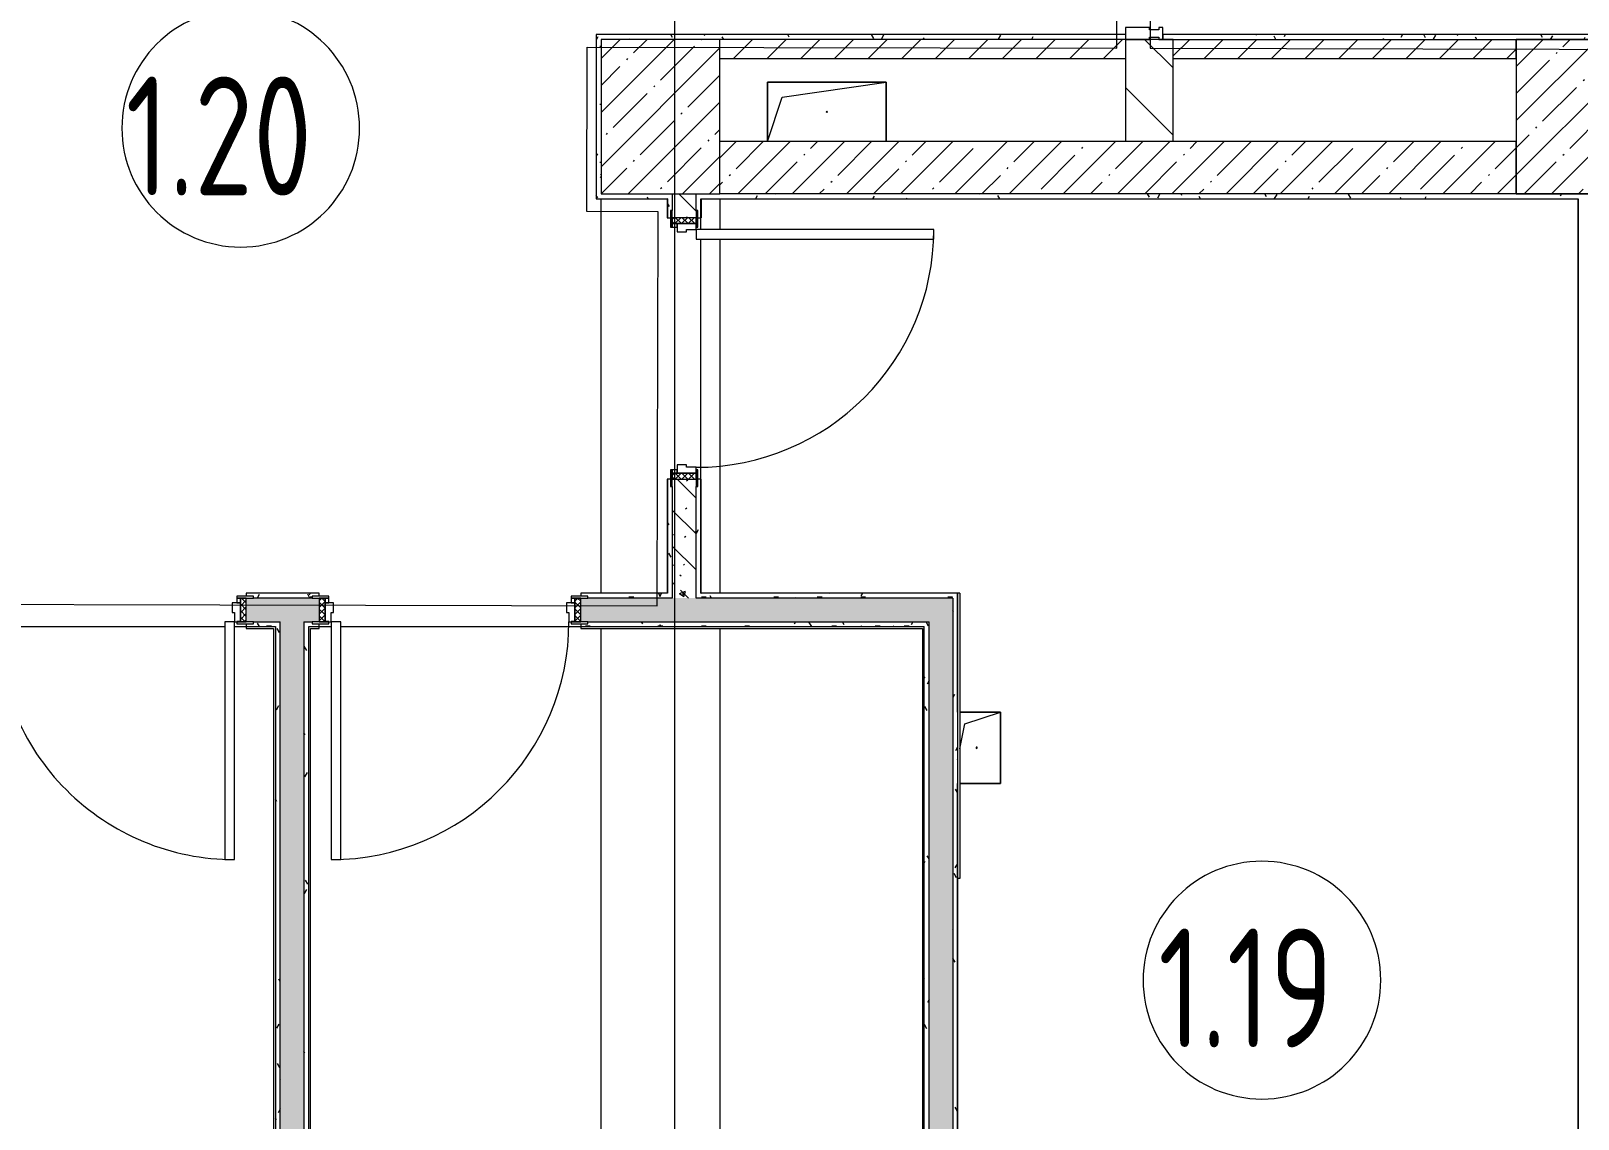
# Model space of a CAD drawing. Header units: millimetres. Extents: x -1113 to 415037, y -3642 to 354837.
# Drawn here: x 78017 to 84525, y 6873 to 11449 of the extents above; entities that cross this region are included whole.
import ezdxf

# ---------------------------------------------------------------- set-up
doc = ezdxf.new("R2010")
doc.units = ezdxf.units.MM
for name, color, linetype, lineweight in [('A-AREA-BNDY', 7, 'Continuous', 5), ('A-AREA-IDEN', 7, 'Continuous', 9), ('A-DOOR-2', 7, 'Continuous', 5), ('A-DOOR-FRAM-2', 7, 'Continuous', 5), ('A-FLOR', 7, 'Continuous', 9), ('A-GENM', 7, 'Continuous', 9), ('A-GLAZ-CWMG', 7, 'Continuous', 9), ('A-GLAZ-CWMG-1', 7, 'Continuous', 20), ('A-WALL', 7, 'Continuous', 5), ('I-WALL', 7, 'Continuous', 5), ('S-COLS', 7, 'Continuous', 9), ('S-COLS-1', 7, 'Continuous', 5), ('Оси', 7, 'Continuous', 9)]:
    doc.layers.add(name, color=color, linetype=linetype, lineweight=lineweight)
for name, color, linetype, lineweight, true_color in [('A-DOOR-1', 7, 'Continuous', 5, 0xc0c0c0), ('A-DOOR-FRAM-1', 7, 'Continuous', 5, 0xc0c0c0), ('A-WALL-1', 9, 'Continuous', 5, 0x808080), ('A-WALL-FNSH-1', 9, 'Continuous', 5, 0x808080)]:
    doc.layers.add(name, color=color, linetype=linetype, lineweight=lineweight, true_color=true_color)
doc.styles.add('СПДС', font='ГОСТ тип А.ttf', dxfattribs={"width": 0.9})
pattern_1 = [(45, (64.7, -136.06), (-114.04925, 114.04925), []), (45, (178.75, -136.06), (-114.04925, 114.04925), [201.612, -40.322, 6.706, -33.617])]
pattern_2 = [(135, (64.7, -136.06), (-150.8683, -150.8683), [213.36, -35.56, 7.112, -35.56]), (135, (64.7, 14.71), (-150.8683, -150.8683), []), (50, (64.7, -136.06), (255.05767, -22.3145), [26.67, -293.37]), (355, (64.7, -136.06), (-49.3404, 267.4791), [21.336, -234.696]), (100.451, (85.96, -137.92), (205.7195, 245.16356), [22.666, -249.326]), (46.184, (64.7, -64.94), (379.511, -58.86), [40.005, -440.055]), (96.636, (96.33, -69.85), (332.3634, 346.3991), [33.999, -373.989]), (351.184, (64.7, -64.94), (332.3669, 346.3953), [32.004, -352.044]), (21, (100.26, -82.72), (212.26017, -143.1711), [26.67, -293.37]), (326, (100.26, -82.72), (86.5224, 257.8632), [21.336, -234.696]), (71.451, (117.95, -94.65), (298.78395, 114.6901), [22.666, -249.326]), (37.5, (64.7, -136.06), (4.32385, 118.37751), [6.706, -225.146, 6.706, -231.546, -235.585]), (37.5, (64.7, -136.06), (4.32385, 118.37751), [-470.103, 6.706, -228.879]), (7.5, (64.7, -136.06), (93.54758, 140.2533), [6.706, -129.134, 6.706, -219.812, -89.789]), (7.5, (64.7, -136.06), (93.54758, 140.2533), [-362.356, 6.706, -83.083]), (327.5, (-14.6, -136.06), (189.82734, -8.02019), [6.706, -82.194, 6.706, -270.662, -368.046]), (327.5, (-14.6, -136.06), (189.82734, -8.02019), [-366.268, 6.706, -361.34]), (317.5, (-50.16, -136.06), (207.38114, 35.59764), [6.706, -108.864, 6.706, -177.495, -261.366]), (317.5, (-50.16, -136.06), (207.38114, 35.59764), [-299.771, 6.706, -254.66])]
pattern_3 = [(135, (1751.41, 114.685), (-14.14214, -14.14214), []), (225, (1751.41, 114.685), (14.14214, -14.14214), [])]
pattern_4 = [(45, (-371.384, 114.685), (-14.1421, 14.1421), []), (135, (-371.384, 114.685), (-14.1421, -14.1421), [])]
pattern_5 = [(0, (64.7, -136.06), (243.84, 60.96), [20.117, -162.763, 20.117, -162.763, -975.36]), (0, (64.7, -136.06), (243.84, 60.96), [-365.76, 20.117, -345.643, 20.117, -162.763, -426.72]), (0, (64.7, -136.06), (243.84, 60.96), [-914.4, 20.117, -101.803, 20.117, -284.683]), (120, (156.14, -105.58), (-174.71291, 180.691634), [20.117, -162.763, 20.117, -162.763, -975.36]), (120, (156.14, -105.58), (-174.71291, 180.691634), [-365.76, 20.117, -345.643, 20.117, -162.763, -426.72]), (120, (156.14, -105.58), (-174.71291, 180.691634), [-914.4, 20.117, -101.803, 20.117, -284.683]), (240, (186.62, 16.34), (-69.12709, -241.651634), [20.117, -162.763, 20.117, -162.763, -975.36]), (240, (186.62, 16.34), (-69.12709, -241.651634), [-365.76, 20.117, -345.643, 20.117, -162.763, -426.72]), (240, (186.62, 16.34), (-69.12709, -241.651634), [-914.4, 20.117, -101.803, 20.117, -284.683])]

# ---------------------------------------------------------------- blocks, each defined once
blk = doc.blocks.new('Прямоугольный импост - Импост структурный с накладкой - 160мм Темный-30755840-Объем проектирования 1 этажа')
at = {"layer": 'A-GLAZ-CWMG-1'}
for p, q in [((-50, 40), (-50, 140)), ((-50, 140), (0, 140)), ((0, 140), (0, 40)), ((-40, 40), (-50, 40)), ((-50, -17), (-50, 0)), ((-50, 0), (-40, 0)), ((-40, 0), (-40, 40)), ((-10, 40), (-10, 0)), ((0, 40), (-10, 40)), ((-10, 0), (0, 0)), ((0, 0), (0, -17)), ((0, -17), (-50, -17))]:
    blk.add_line(p, q, dxfattribs=at)
blk = doc.blocks.new('110_Дверь_СКБ_1Ст_Внутренняя1 - Д-4 _п_ 1100x2100h_су мгн 2-33304581-Объем проектирования 1 этажа')
at = {"layer": 'A-DOOR-2'}
h = blk.add_hatch(dxfattribs=at)
h.set_pattern_fill('FP_44', color=256, style=0, pattern_type=2)
h.set_pattern_definition(pattern_3)
h.paths.add_polyline_path([(562.5, 50), (537.5, 48.3), (537.5, -50), (562.5, -50)])
at = {"layer": 'A-DOOR-FRAM-2'}
h = blk.add_hatch(dxfattribs=at)
h.set_pattern_fill('FP_45', color=256, style=0, pattern_type=2)
h.set_pattern_definition(pattern_4)
h.paths.add_polyline_path([(-512.5, 50), (-537.5, 50), (-537.5, -50), (-512.5, -50), (-512.5, -41.8)])
at = {"layer": 'A-DOOR-1'}
for p, q in [((-487.5, 1050), (-487.5, 50)), ((-447.5, 1050), (-487.5, 1050)), ((-447.5, 50), (-447.5, 1050)), ((-487.5, 50), (-447.5, 50))]:
    blk.add_line(p, q, dxfattribs=at)
blk.add_arc((-487.5, 50), 1000, 360, 90, dxfattribs=at)
at = {"layer": 'A-DOOR-FRAM-1'}
for p, q in [((-497.5, 58), (-567.5, 58)), ((-567.5, 58), (-567.5, 50)), ((-567.5, 50), (-497.5, 50)), ((-512.5, 50), (-537.5, 50)), ((-537.5, 50), (-537.5, -50)), ((-487.5, 50), (-512.5, 50)), ((-512.5, 50), (-512.5, -30)), ((-512.5, -50), (-512.5, 50)), ((-497.5, 50), (-512.5, 50)), ((-512.5, 50), (-512.5, 49)), ((-512.5, 49), (-497.5, 49)), ((-497.5, 50), (-497.5, 58)), ((-497.5, 49), (-497.5, 50)), ((-487.5, 10), (-487.5, 50)), ((-477.5, 10), (-487.5, 10)), ((-477.5, -30), (-477.5, 10)), ((512.5, 10), (502.5, 10)), ((502.5, 10), (502.5, -30)), ((512.5, 50), (512.5, 10)), ((537.5, 50), (512.5, 50)), ((592.5, 58), (522.5, 58)), ((522.5, 58), (522.5, 50)), ((537.5, 50), (522.5, 50)), ((522.5, 50), (522.5, 49)), ((522.5, 50), (592.5, 50)), ((522.5, 49), (537.5, 49)), ((537.5, -30), (537.5, 50)), ((562.5, 50), (537.5, 50)), ((537.5, 50), (537.5, -50)), ((537.5, 49), (537.5, 50)), ((562.5, -50), (562.5, 50)), ((592.5, 50), (592.5, 58)), ((-497.5, -50), (-567.5, -50)), ((-567.5, -50), (-567.5, -58)), ((-567.5, -58), (-497.5, -58)), ((-537.5, -50), (-512.5, -50)), ((-512.5, -30), (-477.5, -30)), ((-497.5, -30), (-512.5, -30)), ((-512.5, -30), (-512.5, -50)), ((-512.5, -50), (-497.5, -50)), ((-497.5, -50), (-497.5, -30)), ((-497.5, -58), (-497.5, -50)), ((502.5, -30), (537.5, -30)), ((537.5, -30), (522.5, -30)), ((522.5, -30), (522.5, -50)), ((522.5, -50), (537.5, -50)), ((592.5, -50), (522.5, -50)), ((522.5, -50), (522.5, -58)), ((522.5, -58), (592.5, -58)), ((537.5, -50), (537.5, -30)), ((537.5, -50), (562.5, -50)), ((592.5, -58), (592.5, -50))]:
    blk.add_line(p, q, dxfattribs=at)
blk = doc.blocks.new('110_Дверь_СКБ_1Ст_Внутренняя1 - Д-4 _л_ 1100x2100h_су мгн-33293497-Объем проектирования 1 этажа')
at = {"layer": 'A-DOOR-2'}
h = blk.add_hatch(dxfattribs=at)
h.set_pattern_fill('FP_44', color=256, style=0, pattern_type=2)
h.set_pattern_definition(pattern_3)
h.paths.add_polyline_path([(537.5, 50), (537.5, -50), (562.5, -50), (562.5, 50)])
at = {"layer": 'A-DOOR-FRAM-2'}
h = blk.add_hatch(dxfattribs=at)
h.set_pattern_fill('FP_45', color=256, style=0, pattern_type=2)
h.set_pattern_definition(pattern_4)
h.paths.add_polyline_path([(-537.5, 50), (-537.5, -50), (-512.5, -50), (-512.5, 50)])
at = {"layer": 'A-DOOR-1'}
for p, q in [((512.5, 1050), (472.5, 1050)), ((472.5, 1050), (472.5, 50)), ((512.5, 50), (512.5, 1050)), ((472.5, 50), (512.5, 50))]:
    blk.add_line(p, q, dxfattribs=at)
blk.add_arc((512.5, 50), 1000, 90, 180, dxfattribs=at)
at = {"layer": 'A-DOOR-FRAM-1'}
for p, q in [((-497.5, 58), (-567.5, 58)), ((-567.5, 58), (-567.5, 50)), ((-567.5, 50), (-497.5, 50)), ((-512.5, 50), (-537.5, 50)), ((-537.5, 50), (-537.5, -50)), ((-487.5, 50), (-512.5, 50)), ((-512.5, 50), (-512.5, -30)), ((-512.5, -50), (-512.5, 50)), ((-497.5, 50), (-512.5, 50)), ((-512.5, 50), (-512.5, 49)), ((-512.5, 49), (-497.5, 49)), ((-497.5, 50), (-497.5, 58)), ((-497.5, 49), (-497.5, 50)), ((-487.5, 10), (-487.5, 50)), ((-477.5, 10), (-487.5, 10)), ((-477.5, -30), (-477.5, 10)), ((512.5, 10), (502.5, 10)), ((502.5, 10), (502.5, -30)), ((512.5, 50), (512.5, 10)), ((537.5, 50), (512.5, 50)), ((592.5, 58), (522.5, 58)), ((522.5, 58), (522.5, 50)), ((537.5, 50), (522.5, 50)), ((522.5, 50), (522.5, 49)), ((522.5, 50), (592.5, 50)), ((522.5, 49), (537.5, 49)), ((537.5, -30), (537.5, 50)), ((562.5, 50), (537.5, 50)), ((537.5, 50), (537.5, -50)), ((537.5, 49), (537.5, 50)), ((562.5, -50), (562.5, 50)), ((592.5, 50), (592.5, 58)), ((-497.5, -50), (-567.5, -50)), ((-567.5, -50), (-567.5, -58)), ((-567.5, -58), (-497.5, -58)), ((-537.5, -50), (-512.5, -50)), ((-512.5, -30), (-477.5, -30)), ((-497.5, -30), (-512.5, -30)), ((-512.5, -30), (-512.5, -50)), ((-512.5, -50), (-497.5, -50)), ((-497.5, -50), (-497.5, -30)), ((-497.5, -58), (-497.5, -50)), ((502.5, -30), (537.5, -30)), ((537.5, -30), (522.5, -30)), ((522.5, -30), (522.5, -50)), ((522.5, -50), (537.5, -50)), ((592.5, -50), (522.5, -50)), ((522.5, -50), (522.5, -58)), ((522.5, -58), (592.5, -58)), ((537.5, -50), (537.5, -30)), ((537.5, -50), (562.5, -50)), ((592.5, -58), (592.5, -50))]:
    blk.add_line(p, q, dxfattribs=at)
blk = doc.blocks.new('110_Дверь_СКБ_1Ст_Внутренняя1 - Д-4 _п_ 1100x2100h_су мгн 2-V104-Объем проектирования 1 этажа')
at = {"layer": 'A-DOOR-2'}
h = blk.add_hatch(dxfattribs=at)
h.set_pattern_fill('FP_44', color=256, style=0, pattern_type=2)
h.set_pattern_definition(pattern_3)
h.paths.add_polyline_path([(562.5, 50), (537.5, 50), (537.5, -50), (562.5, -50)])
at = {"layer": 'A-DOOR-FRAM-2'}
h = blk.add_hatch(dxfattribs=at)
h.set_pattern_fill('FP_45', color=256, style=0, pattern_type=2)
h.set_pattern_definition(pattern_4)
h.paths.add_polyline_path([(-512.5, -50), (-512.5, 50), (-537.5, 50), (-537.5, -50)])
at = {"layer": 'A-DOOR-1'}
for p, q in [((-487.5, 1050), (-487.5, 50)), ((-447.5, 1050), (-487.5, 1050)), ((-447.5, 50), (-447.5, 1050)), ((-487.5, 50), (-447.5, 50))]:
    blk.add_line(p, q, dxfattribs=at)
blk.add_arc((-487.5, 50), 1000, 360, 90, dxfattribs=at)
at = {"layer": 'A-DOOR-FRAM-1'}
for p, q in [((-497.5, 58), (-567.5, 58)), ((-567.5, 58), (-567.5, 50)), ((-567.5, 50), (-497.5, 50)), ((-512.5, 50), (-537.5, 50)), ((-537.5, 50), (-537.5, -50)), ((-487.5, 50), (-512.5, 50)), ((-512.5, 50), (-512.5, -30)), ((-512.5, -50), (-512.5, 50)), ((-497.5, 50), (-512.5, 50)), ((-512.5, 50), (-512.5, 49)), ((-512.5, 49), (-497.5, 49)), ((-497.5, 50), (-497.5, 58)), ((-497.5, 49), (-497.5, 50)), ((-487.5, 10), (-487.5, 50)), ((-477.5, 10), (-487.5, 10)), ((-477.5, -30), (-477.5, 10)), ((512.5, 10), (502.5, 10)), ((502.5, 10), (502.5, -30)), ((512.5, 50), (512.5, 10)), ((537.5, 50), (512.5, 50)), ((592.5, 58), (522.5, 58)), ((522.5, 58), (522.5, 50)), ((537.5, 50), (522.5, 50)), ((522.5, 50), (522.5, 49)), ((522.5, 50), (592.5, 50)), ((522.5, 49), (537.5, 49)), ((537.5, -30), (537.5, 50)), ((562.5, 50), (537.5, 50)), ((537.5, 50), (537.5, -50)), ((537.5, 49), (537.5, 50)), ((562.5, -50), (562.5, 50)), ((592.5, 50), (592.5, 58)), ((-497.5, -50), (-567.5, -50)), ((-567.5, -50), (-567.5, -58)), ((-567.5, -58), (-497.5, -58)), ((-537.5, -50), (-512.5, -50)), ((-512.5, -30), (-477.5, -30)), ((-497.5, -30), (-512.5, -30)), ((-512.5, -30), (-512.5, -50)), ((-512.5, -50), (-497.5, -50)), ((-497.5, -50), (-497.5, -30)), ((-497.5, -58), (-497.5, -50)), ((502.5, -30), (537.5, -30)), ((537.5, -30), (522.5, -30)), ((522.5, -30), (522.5, -50)), ((522.5, -50), (537.5, -50)), ((592.5, -50), (522.5, -50)), ((522.5, -50), (522.5, -58)), ((522.5, -58), (592.5, -58)), ((537.5, -50), (537.5, -30)), ((537.5, -50), (562.5, -50)), ((592.5, -58), (592.5, -50))]:
    blk.add_line(p, q, dxfattribs=at)
blk = doc.blocks.new('GM_Отверстие прямоугольное _в плите_ - Отверстие-21609678-Объем проектирования 1 этажа')
at = {"layer": 'A-GENM'}
for p, q in [((-71, 150), (100, 150)), ((100, 150), (-71, 150)), ((-50, 100), (100, 150)), ((100, 150), (100, -150)), ((100, -150), (100, 150)), ((-71, -5), (-50, 100)), ((-80, -50), (-79, -45)), ((100, -150), (-71, -150)), ((-71, -150), (100, -150))]:
    blk.add_line(p, q, dxfattribs=at)
for start, end in [(360, 180), (180, 360)]:
    blk.add_arc((0, 0), 2.5, start, end, dxfattribs=at)
blk = doc.blocks.new('BSC_Колонна _Прямоугольная - 650х500-V184-Объем проектирования 1 этажа')
at = {"layer": 'S-COLS-1'}
h = blk.add_hatch(dxfattribs=at)
h.set_pattern_fill('FP_173', color=256, style=0, pattern_type=2)
h.set_pattern_definition([(135, (11225, -80600), (-114.04925, -114.04925), []), (135, (11225, -80485.95), (-114.04925, -114.04925), [201.612, -40.322, 6.706, -33.617])])
h.paths.add_polyline_path([(325, 250), (-325, 250), (-325, -250), (325, -250), (325, 170)])
for p, q in [((325, 250), (-325, 250)), ((-325, 250), (-325, -250)), ((325, -250), (325, 250)), ((-325, -250), (325, -250))]:
    blk.add_line(p, q, dxfattribs=at)
blk = doc.blocks.new('GM_Отверстие прямоугольное _в плите_ - Отверстие-V204-Объем проектирования 1 этажа')
at = {"layer": 'A-GENM'}
for p, q in [((-250, -125), (-250, 125)), ((-250, 125), (250, 125)), ((250, 125), (-250, 125)), ((-250, 125), (-250, -125)), ((-187.5, 62.5), (250, 125)), ((250, 125), (250, -125)), ((250, -125), (250, 125)), ((-250, -125), (-187.5, 62.5))]:
    blk.add_line(p, q, dxfattribs=at)
for start, end in [(360, 180), (180, 360)]:
    blk.add_arc((0, 0), 2.5, start, end, dxfattribs=at)
blk = doc.blocks.new('Марка_Помещения - Номер-25198446-Объем проектирования 1 этажа')
at = {"layer": 'A-AREA-IDEN'}
for start, end in [(360, 180), (180, 360)]:
    blk.add_arc((0, 0), 2.5, start, end, dxfattribs=at)

msp = doc.modelspace()

# ---------------------------------------------------------------- hatches: boundary and pattern name
at = {"layer": 'I-WALL'}
h = msp.add_hatch(dxfattribs=at)
h.set_pattern_fill('FP_191', color=256, style=0, pattern_type=2)
h.set_pattern_definition(pattern_5)
h.paths.add_polyline_path([(81232.9, 11413.9), (82621.7, 11413.9), (82621.7, 11433.9), (80394.7, 11433.9), (80394.7, 11413.9), (80914.7, 11413.9)])
h = msp.add_hatch(dxfattribs=at)
h.set_pattern_fill('FP_191', color=256, style=0, pattern_type=2)
h.set_pattern_definition(pattern_5)
h.paths.add_polyline_path([(80394.7, 10743.9), (80414.7, 10743.9), (80414.7, 11413.9), (80394.7, 11413.9), (80394.7, 10763.9)])
h = msp.add_hatch(dxfattribs=at)
h.set_pattern_fill('FP_22', color=256, style=0, pattern_type=2)
h.set_pattern_definition([(45, (64.7, -136.06), (-70.71068, 70.71068), [])])
h.paths.add_polyline_path([(80914.7, 11333.9), (82621.7, 11333.9), (82621.7, 11413.9), (80914.7, 11413.9)])
h.paths.add_polyline_path([(84264.7, 11333.9), (84264.7, 11413.9), (82821.7, 11413.9), (82821.7, 11333.9)])
h = msp.add_hatch(dxfattribs=at)
h.set_pattern_fill('FP_23', color=256, style=0, pattern_type=2)
h.set_pattern_definition([(135, (64.7, -136.06), (-141.42136, -141.42136), [])])
h.paths.add_polyline_path([(82761.7, 10983.9), (82821.7, 10983.9), (82821.7, 11413.9), (82621.7, 11413.9), (82621.7, 10983.9)])
h = msp.add_hatch(dxfattribs=at)
h.set_pattern_fill('FP_191', color=256, style=0, pattern_type=2)
h.set_pattern_definition(pattern_5)
h.paths.add_polyline_path([(82778.7, 11413.9), (85034.7, 11413.9), (85034.7, 11433.9), (82778.7, 11433.9)])
h = msp.add_hatch(dxfattribs=at)
h.set_pattern_fill('FP_1', color=256, style=0, pattern_type=2)
h.set_pattern_definition(pattern_1)
h.paths.add_polyline_path([(82761.7, 10763.9), (84264.7, 10763.9), (84264.7, 10983.9), (80914.7, 10983.9), (80914.7, 10763.9), (82264.4, 10763.9)])
h = msp.add_hatch(dxfattribs=at)
h.set_pattern_fill('FP_191', color=256, style=0, pattern_type=2)
h.set_pattern_definition(pattern_5)
h.paths.add_polyline_path([(80693.7, 10743.9), (80714.7, 10763.9), (80414.7, 10763.9), (80416.2, 10743.9), (80647.5, 10743.9)])
h.paths.add_polyline_path([(80714.7, 10743.9), (80714.7, 10763.9), (80694.7, 10743.9)])
h = msp.add_hatch(dxfattribs=at)
h.set_pattern_fill('FP_191', color=256, style=0, pattern_type=2)
h.set_pattern_definition(pattern_5)
h.paths.add_polyline_path([(80714.7, 9063.9), (80713.4, 9533.9), (80706.7, 9533.9), (80706.7, 9563.9), (80694.7, 9563.9), (80695.7, 9083.9)])
h.paths.add_polyline_path([(80694.7, 9063.9), (80714.7, 9063.9), (80694.7, 9083.9)])
h.paths.add_polyline_path([(80694.7, 10663.9), (80706.7, 10663.9), (80706.7, 10693.9), (80714.7, 10693.9), (80714.7, 10743.9), (80694.7, 10743.9), (80694.7, 10730.8)])
h = msp.add_hatch(dxfattribs=at)
h.set_pattern_fill('FP_41', color=256, style=0, pattern_type=2)
h.set_pattern_definition(pattern_2)
h.paths.add_polyline_path([(80814.7, 9063.9), (80814.7, 9563.9), (80714.7, 9563.9), (80714.7, 9063.9)])
h.paths.add_polyline_path([(80717.1, 10663.9), (80814.7, 10663.9), (80814.7, 10763.9), (80714.7, 10763.9), (80714.7, 10663.9)])
h = msp.add_hatch(dxfattribs=at)
h.set_pattern_fill('FP_191', color=256, style=0, pattern_type=2)
h.set_pattern_definition(pattern_5)
h.paths.add_polyline_path([(80814.7, 9063.9), (80834.7, 9063.9), (80834.7, 9563.9), (80822.7, 9563.9), (80822.7, 9533.9), (80814.7, 9533.9), (80814.7, 9083.9)])
h.paths.add_polyline_path([(80822.7, 10663.9), (80834.7, 10663.9), (80834.7, 10763.9), (80814.7, 10763.9), (80814.7, 10693.9), (80822.7, 10693.9)])
h = msp.add_hatch(dxfattribs=at)
h.set_pattern_fill('FP_191', color=256, style=0, pattern_type=2)
h.set_pattern_definition(pattern_5)
h.paths.add_polyline_path([(84524.7, 10743.9), (84544.7, 10743.9), (84544.7, 10763.9), (80834.7, 10763.9), (80835.7, 10743.9), (84327.5, 10743.9)])
h = msp.add_hatch(dxfattribs=at)
h.set_pattern_fill('FP_41', color=256, style=0, pattern_type=2)
h.set_pattern_definition(pattern_2)
h.paths.add_polyline_path([(81726, 8963.9), (81894.7, 8963.9), (81894.7, 9063.9), (80329.7, 9063.9), (80329.7, 8963.9), (81232.9, 8963.9)])
h.paths.add_polyline_path([(79165.2, 8963.9), (79229.7, 8963.9), (79229.7, 9063.9), (78922.7, 9063.9), (78922.7, 8963.9), (79145.5, 8963.9)])
h.paths.add_polyline_path([(77385.6, 8963.9), (77822.7, 8963.9), (77822.7, 9063.9), (76994.7, 9063.9), (76994.7, 8963.9), (77365.6, 8963.9)])
h.paths.add_polyline_path([(75784.7, 8963.9), (76044.7, 8963.9), (76044.7, 9063.9), (75764.7, 9063.9), (75764.7, 8963.9), (75774.7, 8963.9)])
h = msp.add_hatch(dxfattribs=at)
h.set_pattern_fill('FP_191', color=256, style=0, pattern_type=2)
h.set_pattern_definition(pattern_5)
h.paths.add_polyline_path([(80414.7, 9063.9), (80694.7, 9063.9), (80694.7, 9083.9), (80329.7, 9083.9), (80329.7, 9071.9), (80359.7, 9071.9), (80359.7, 9063.9)])
h.paths.add_polyline_path([(78952.7, 9063.9), (79199.7, 9063.9), (79199.7, 9071.9), (79229.7, 9071.9), (79229.7, 9083.9), (78922.7, 9083.9), (78922.7, 9071.9), (78952.7, 9071.9), (78952.7, 9065.9)])
h.paths.add_polyline_path([(77622.5, 9063.9), (77792.7, 9063.9), (77792.7, 9071.9), (77822.7, 9071.9), (77822.7, 9083.9), (76994.7, 9083.9), (76994.7, 9071.9), (77024.7, 9071.9), (77024.7, 9063.9), (77505.6, 9063.9)])
h.paths.add_polyline_path([(75774.7, 9063.9), (76014.7, 9063.9), (76014.7, 9071.9), (76044.7, 9071.9), (76044.7, 9083.9), (75774.7, 9083.9), (75774.7, 9073.9)])
h = msp.add_hatch(dxfattribs=at)
h.set_pattern_fill('FP_191', color=256, style=0, pattern_type=2)
h.set_pattern_definition(pattern_5)
h.paths.add_polyline_path([(81232.9, 9063.9), (81894.7, 9063.9), (81894.7, 9083.9), (80835.7, 9083.9), (80834.7, 9063.9), (80914.7, 9063.9)])
h = msp.add_hatch(dxfattribs=at)
h.set_pattern_fill('FP_191', color=256, style=0, pattern_type=2)
h.set_pattern_definition(pattern_5)
h.paths.add_polyline_path([(81894.7, 3653.9), (81914.7, 3654.9), (81914.7, 9083.9), (81894.7, 9083.9), (81894.7, 3933.9)])
h = msp.add_hatch(dxfattribs=at)
h.set_pattern_fill('FP_191', color=256, style=0, pattern_type=2)
h.set_pattern_definition(pattern_5)
h.paths.add_polyline_path([(79045.2, 8943.9), (79065.2, 8943.9), (79065.2, 8963.9), (78952.7, 8963.9), (78952.7, 8955.9), (78922.7, 8955.9), (78922.7, 8943.9), (78952.7, 8943.9)])
h.paths.add_polyline_path([(77505.6, 8943.9), (77822.7, 8943.9), (77822.7, 8955.9), (77792.7, 8955.9), (77792.7, 8963.9), (77505.6, 8963.9)])
h = msp.add_hatch(dxfattribs=at)
h.set_pattern_fill('FP_191', color=256, style=0, pattern_type=2)
h.set_pattern_definition(pattern_5)
h.paths.add_polyline_path([(79045.2, 3653.9), (79065.2, 3653.9), (79065.2, 8943.9), (79045.2, 8943.9), (79045.2, 3654.1)])
h = msp.add_hatch(dxfattribs=at)
h.set_pattern_fill('FP_41', color=256, style=0, pattern_type=2)
h.set_pattern_definition(pattern_2)
h.paths.add_polyline_path([(79065.2, 3613.9), (79165.2, 3613.9), (79165.2, 8963.9), (79065.2, 8963.9), (79065.2, 3626.9)])
h = msp.add_hatch(dxfattribs=at)
h.set_pattern_fill('FP_191', color=256, style=0, pattern_type=2)
h.set_pattern_definition(pattern_5)
h.paths.add_polyline_path([(80814.7, 8943.9), (81774.7, 8943.9), (81774.6, 8963.9), (80359.7, 8963.5), (80359.7, 8955.9), (80329.7, 8955.9), (80329.7, 8943.9), (80714.7, 8943.9)])
h.paths.add_polyline_path([(79169.8, 8943.9), (79229.7, 8943.9), (79229.7, 8955.9), (79199.7, 8955.9), (79199.7, 8963.9), (79165.2, 8963.9), (79165.2, 8943.9)])
h = msp.add_hatch(dxfattribs=at)
h.set_pattern_fill('FP_191', color=256, style=0, pattern_type=2)
h.set_pattern_definition(pattern_5)
h.paths.add_polyline_path([(79169.8, 3653.9), (79185.2, 3653.9), (79185.2, 8943.9), (79165.2, 8943.9), (79165.2, 3653.9)])
h = msp.add_hatch(dxfattribs=at)
h.set_pattern_fill('FP_191', color=256, style=0, pattern_type=2)
h.set_pattern_definition(pattern_5)
h.paths.add_polyline_path([(81794.7, 4019.4), (81794.7, 8963.9), (81774.7, 8963.9), (81774.7, 4019.4)])
h = msp.add_hatch(dxfattribs=at)
h.set_pattern_fill('FP_41', color=256, style=0, pattern_type=2)
h.set_pattern_definition(pattern_2)
h.paths.add_polyline_path([(81794.7, 3613.9), (81894.7, 3613.9), (81894.7, 8963.9), (81794.7, 8963.9), (81794.7, 3633.9)])
at = {"layer": 'S-COLS-1'}
h = msp.add_hatch(dxfattribs=at)
h.set_pattern_fill('FP_1', color=256, style=0, pattern_type=2)
h.set_pattern_definition(pattern_1)
h.paths.add_polyline_path([(84524.7, 10763.9), (84764.7, 10763.9), (84764.7, 11413.9), (84264.7, 11413.9), (84264.7, 10763.9), (84327.5, 10763.9)])

# ---------------------------------------------------------------- linework, layer by layer
at = {"layer": 'A-AREA-BNDY', "flags": 128}
for points in [[(82584.9, 11376.6), (82589.2, 13184.6), (77333, 13197), (77327.5, 10847), (76027.2, 10850), (76026.8, 10700), (75546.3, 10701.2), (75545.9, 10548.7), (75542.4, 9042.2), (75742.9, 9041.7), (75742.9, 9042.7), (80651.4, 9031.2), (80655.3, 10689.2), (80355.3, 10689.9), (80356.9, 11381.9)], [(82729.2, 13184.3), (82724.9, 11376.3), (85018.9, 11370.9), (85016.7, 10420.9), (85435.7, 10419.9), (85435.6, 10398.9), (85470.6, 10398.9), (85470.3, 10258.9), (85658.8, 10258.4), (89121.8, 10250.3), (89385.3, 10249.7), (89385.7, 10410.7), (97423.6, 10391.8), (97425.3, 11111.8), (98506.3, 11109.3), (98511.1, 13147.3)]]:
    msp.add_lwpolyline(points, close=True, dxfattribs=at)
at = {"layer": 'A-FLOR'}
for p, q in [((82621.7, 11433.9), (80394.7, 11433.9)), ((80394.7, 11433.9), (80394.7, 10743.9)), ((84781.7, 11433.9), (82778.7, 11433.9)), ((80394.7, 10743.9), (80693.7, 10743.9)), ((80414.7, 9083.9), (80414.7, 10743.9)), ((80694.7, 10743.9), (80694.7, 10730.9)), ((80834.7, 10613.9), (80834.7, 10743.9)), ((80835.7, 10743.9), (84524.7, 10743.9)), ((80914.7, 10743.9), (80914.7, 10613.9)), ((84524.7, 10742.9), (84524.7, 3933.9)), ((80694.7, 10730.8), (80694.7, 10663.9)), ((80834.7, 9083.9), (80834.7, 10573.9)), ((80914.7, 10573.9), (80914.7, 9083.9)), ((80706.7, 9563.9), (80694.7, 9563.9)), ((80694.7, 9563.9), (80694.7, 9084.9)), ((80834.7, 9563.9), (80822.7, 9563.9)), ((79229.7, 9083.9), (78922.7, 9083.9)), ((78922.7, 9083.9), (78922.7, 9071.9)), ((79229.7, 9071.9), (79229.7, 9083.9)), ((80694.7, 9083.9), (80329.7, 9083.9)), ((80329.7, 9083.9), (80329.7, 9071.9)), ((81914.7, 9083.9), (80835.7, 9083.9)), ((81914.7, 8584.4), (81914.7, 9083.9)), ((77822.7, 8943.9), (78832.7, 8943.9)), ((78872.7, 8943.9), (78922.7, 8943.9)), ((79229.7, 8943.9), (79279.7, 8943.9)), ((79319.7, 8943.9), (80329.7, 8943.9)), ((80329.7, 8955.9), (80329.7, 8943.9)), ((80414.7, 4021.9), (80414.7, 8935.9)), ((80914.7, 8935.9), (80914.7, 4021.9)), ((81914.7, 3654.9), (81914.7, 8284.4))]:
    msp.add_line(p, q, dxfattribs=at)
at = {"layer": 'A-WALL'}
for p, q in [((80694.7, 10743.9), (80693.7, 10743.9)), ((80834.7, 10743.9), (80835.7, 10743.9)), ((84764.7, 10763.9), (80914.7, 10763.9)), ((84524.7, 10743.9), (84524.7, 10742.9)), ((80694.7, 10730.9), (80694.7, 10730.8)), ((80694.7, 9084.9), (80694.7, 9083.9)), ((80834.7, 9083.9), (80835.7, 9083.9)), ((78922.7, 8943.9), (79045.2, 8943.9)), ((79045.2, 8943.9), (79045.2, 3653.9)), ((79185.2, 8943.9), (79229.7, 8943.9)), ((79185.2, 3653.9), (79185.2, 8943.9)), ((80329.7, 8943.9), (81774.7, 8943.9)), ((81774.7, 4019.4), (81774.7, 8943.9)), ((81914.7, 8584.4), (81914.7, 3653.9))]:
    msp.add_line(p, q, dxfattribs=at)
at = {"layer": 'A-WALL-1'}
for p, q in [((82621.7, 11413.9), (80914.7, 11413.9)), ((82621.7, 11433.9), (82621.7, 10983.9)), ((82821.7, 11413.9), (82621.7, 11413.9)), ((82778.7, 11433.9), (82778.7, 11413.9)), ((82778.7, 11413.9), (85034.7, 11413.9)), ((82821.7, 10983.9), (82821.7, 11413.9)), ((84264.7, 11333.9), (84264.7, 11413.9)), ((80914.7, 11333.9), (82621.7, 11333.9)), ((82821.7, 11333.9), (84264.7, 11333.9)), ((84264.7, 10983.9), (80914.7, 10983.9)), ((84264.7, 10763.9), (84264.7, 10983.9)), ((80714.7, 10763.9), (80714.7, 10693.9)), ((80814.7, 10693.9), (80814.7, 10763.9)), ((80694.7, 10663.9), (80706.7, 10663.9)), ((80822.7, 10663.9), (80834.7, 10663.9)), ((80714.7, 9533.9), (80714.7, 9063.9)), ((80814.7, 9063.9), (80814.7, 9533.9)), ((79199.7, 9063.9), (78952.7, 9063.9)), ((80714.7, 9063.9), (80359.7, 9063.9)), ((81894.7, 9063.9), (80814.7, 9063.9)), ((81894.7, 9063.9), (81894.7, 3613.9)), ((78922.7, 8955.9), (78922.7, 8943.9)), ((78952.7, 8963.9), (79065.2, 8963.9)), ((79065.2, 3613.9), (79065.2, 8963.9)), ((79165.2, 8963.9), (79199.7, 8963.9)), ((79165.2, 8963.9), (79165.2, 3613.9)), ((79229.7, 8943.9), (79229.7, 8955.9)), ((80359.7, 8963.9), (81794.7, 8963.9)), ((81794.7, 3613.9), (81794.7, 8963.9))]:
    msp.add_line(p, q, dxfattribs=at)
at = {"layer": 'A-WALL-FNSH-1'}
for p, q in [((80393.7, 11434.9), (80393.7, 10742.9)), ((82621.7, 11434.9), (80393.7, 11434.9)), ((82621.7, 11433.9), (82621.7, 11434.9)), ((85055.7, 11434.9), (82821.7, 11434.9)), ((82821.7, 11434.9), (82821.7, 11433.9)), ((80393.7, 10742.9), (80693.7, 10742.9)), ((80693.7, 10742.9), (80693.7, 10663.9)), ((80835.7, 10743.9), (80835.7, 10663.9)), ((80835.7, 10742.9), (84523.7, 10742.9)), ((84523.7, 10742.9), (84523.7, 3934.9)), ((80693.7, 10663.9), (80694.7, 10663.9)), ((80834.7, 10663.9), (80835.7, 10663.9)), ((80694.7, 9563.9), (80693.7, 9563.9)), ((80693.7, 9563.9), (80693.7, 9084.9)), ((80835.7, 9563.9), (80834.7, 9563.9)), ((80835.7, 9084.9), (80835.7, 9563.9)), ((79229.7, 9084.9), (78922.7, 9084.9)), ((78922.7, 9084.9), (78922.7, 9083.9)), ((79229.7, 9083.9), (79229.7, 9084.9)), ((80693.7, 9084.9), (80329.7, 9084.9)), ((80329.7, 9084.9), (80329.7, 9083.9)), ((81914.7, 9084.9), (80835.7, 9084.9)), ((81914.7, 9083.9), (81914.7, 9084.9)), ((78922.7, 8943.9), (78922.7, 8935.9)), ((78922.7, 8935.9), (79037.2, 8935.9)), ((79037.2, 8935.9), (79037.2, 3661.9)), ((79193.2, 8935.9), (79229.7, 8935.9)), ((79193.2, 3661.9), (79193.2, 8935.9)), ((79229.7, 8935.9), (79229.7, 8943.9)), ((80329.7, 8943.9), (80329.7, 8935.9)), ((80329.7, 8935.9), (81766.7, 8935.9)), ((81766.7, 8935.9), (81766.7, 4021.9)), ((81915.7, 7884.9), (81914.7, 7884.9)), ((81915.7, 3654.9), (81915.7, 7884.9))]:
    msp.add_line(p, q, dxfattribs=at)
at = {"layer": 'I-WALL'}
for p, q in [((81915.7, 7884.9), (81915.7, 9084.9)), ((81923.7, 9084.9), (81915.7, 9084.9)), ((81923.7, 9084.9), (81923.7, 7884.9)), ((81923.7, 7884.9), (81915.7, 7884.9))]:
    msp.add_line(p, q, dxfattribs=at)
at = {"layer": 'S-COLS-1'}
for p, q in [((84764.7, 11413.9), (84264.7, 11413.9)), ((84264.7, 11413.9), (84264.7, 10763.9)), ((84264.7, 10763.9), (84764.7, 10763.9))]:
    msp.add_line(p, q, dxfattribs=at)
at = {"layer": 'Оси'}
msp.add_lwpolyline([(80724.7, -2042.3), (80724.7, 2957.7), (80724.7, 22254), (80724.7, 27254)], dxfattribs=at)

# ---------------------------------------------------------------- block references
at = {"layer": 'A-AREA-IDEN', "xscale": 199.9999999999999, "yscale": 199.9999999999999, "zscale": 199.9999999999999}
for p in [(78899.1, 11040.5), (83194.9, 7456.9)]:
    msp.add_blockref('Марка_Помещения - Номер-25198446-Объем проектирования 1 этажа', p, dxfattribs=at)
at = {"layer": 'A-DOOR-1'}
for name, p, rotation in [('110_Дверь_СКБ_1Ст_Внутренняя1 - Д-4 _п_ 1100x2100h_су мгн 2-V104-Объем проектирования 1 этажа', (80764.7, 10126.4), 269.9999999999998), ('110_Дверь_СКБ_1Ст_Внутренняя1 - Д-4 _п_ 1100x2100h_су мгн 2-33304581-Объем проектирования 1 этажа', (78385.2, 9013.9), 180), ('110_Дверь_СКБ_1Ст_Внутренняя1 - Д-4 _л_ 1100x2100h_су мгн-33293497-Объем проектирования 1 этажа', (79792.2, 9013.9), 180)]:
    msp.add_blockref(name, p, dxfattribs=dict(at, rotation=rotation))
at = {"layer": 'A-GENM'}
for name, p in [('GM_Отверстие прямоугольное _в плите_ - Отверстие-V204-Объем проектирования 1 этажа', (81364.7, 11108.9)), ('GM_Отверстие прямоугольное _в плите_ - Отверстие-21609678-Объем проектирования 1 этажа', (81994.7, 8434.4))]:
    msp.add_blockref(name, p, dxfattribs=at)
at = {"layer": 'A-GLAZ-CWMG', "extrusion": (0, 0, -1), "rotation": 270.0000000000001}
msp.add_blockref('Прямоугольный импост - Импост структурный с накладкой - 160мм Темный-30755840-Объем проектирования 1 этажа', (-82761.7, 11413.9), dxfattribs=at)
at = {"layer": 'S-COLS', "rotation": 270.0000000000007}
msp.add_blockref('BSC_Колонна _Прямоугольная - 650х500-V184-Объем проектирования 1 этажа', (80664.7, 11088.9), dxfattribs=at)

# ---------------------------------------------------------------- texts
at = {"layer": 'A-AREA-IDEN', "char_height": 500, "attachment_point": 1, "style": 'СПДС'}
for s, insert, width in [('1.20', (78415.3, 11257.6), 1212.151), ('1.19', (82758.8, 7674.1), 1096.708)]:
    msp.add_mtext(s, dxfattribs=dict(at, insert=insert, width=width))

doc.saveas('drawing.dxf')
